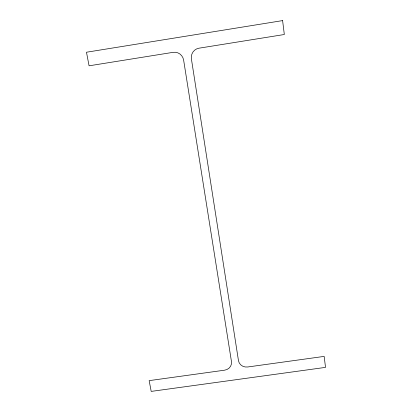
<?xml version="1.0" encoding="UTF-8"?>
<svg xmlns="http://www.w3.org/2000/svg" width="412" height="412" viewBox="0 0 412 412"><rect width="100%" height="100%" fill="white"/><g stroke="black" fill="none" stroke-linecap="round" stroke-linejoin="round"><path stroke-width="0.62" d="M282.606 20.6L86.479 52.231L89.069 65.812L173.195 52.324A9.378 9.054 79.2 0 1 183.644 60.183L231.472 361.607A8.152 7.56 0 0 1 224.612 370.182L149.149 380.637L151.204 391.4L325.521 367.38L324.162 356.395L247.694 366.984A8.168 7.581 -3.1 0 1 238.471 360.634L191.405 58.942A9.394 9.085 86.8 0 1 198.95 48.199L284.326 34.51L282.606 20.6"/></g></svg>
